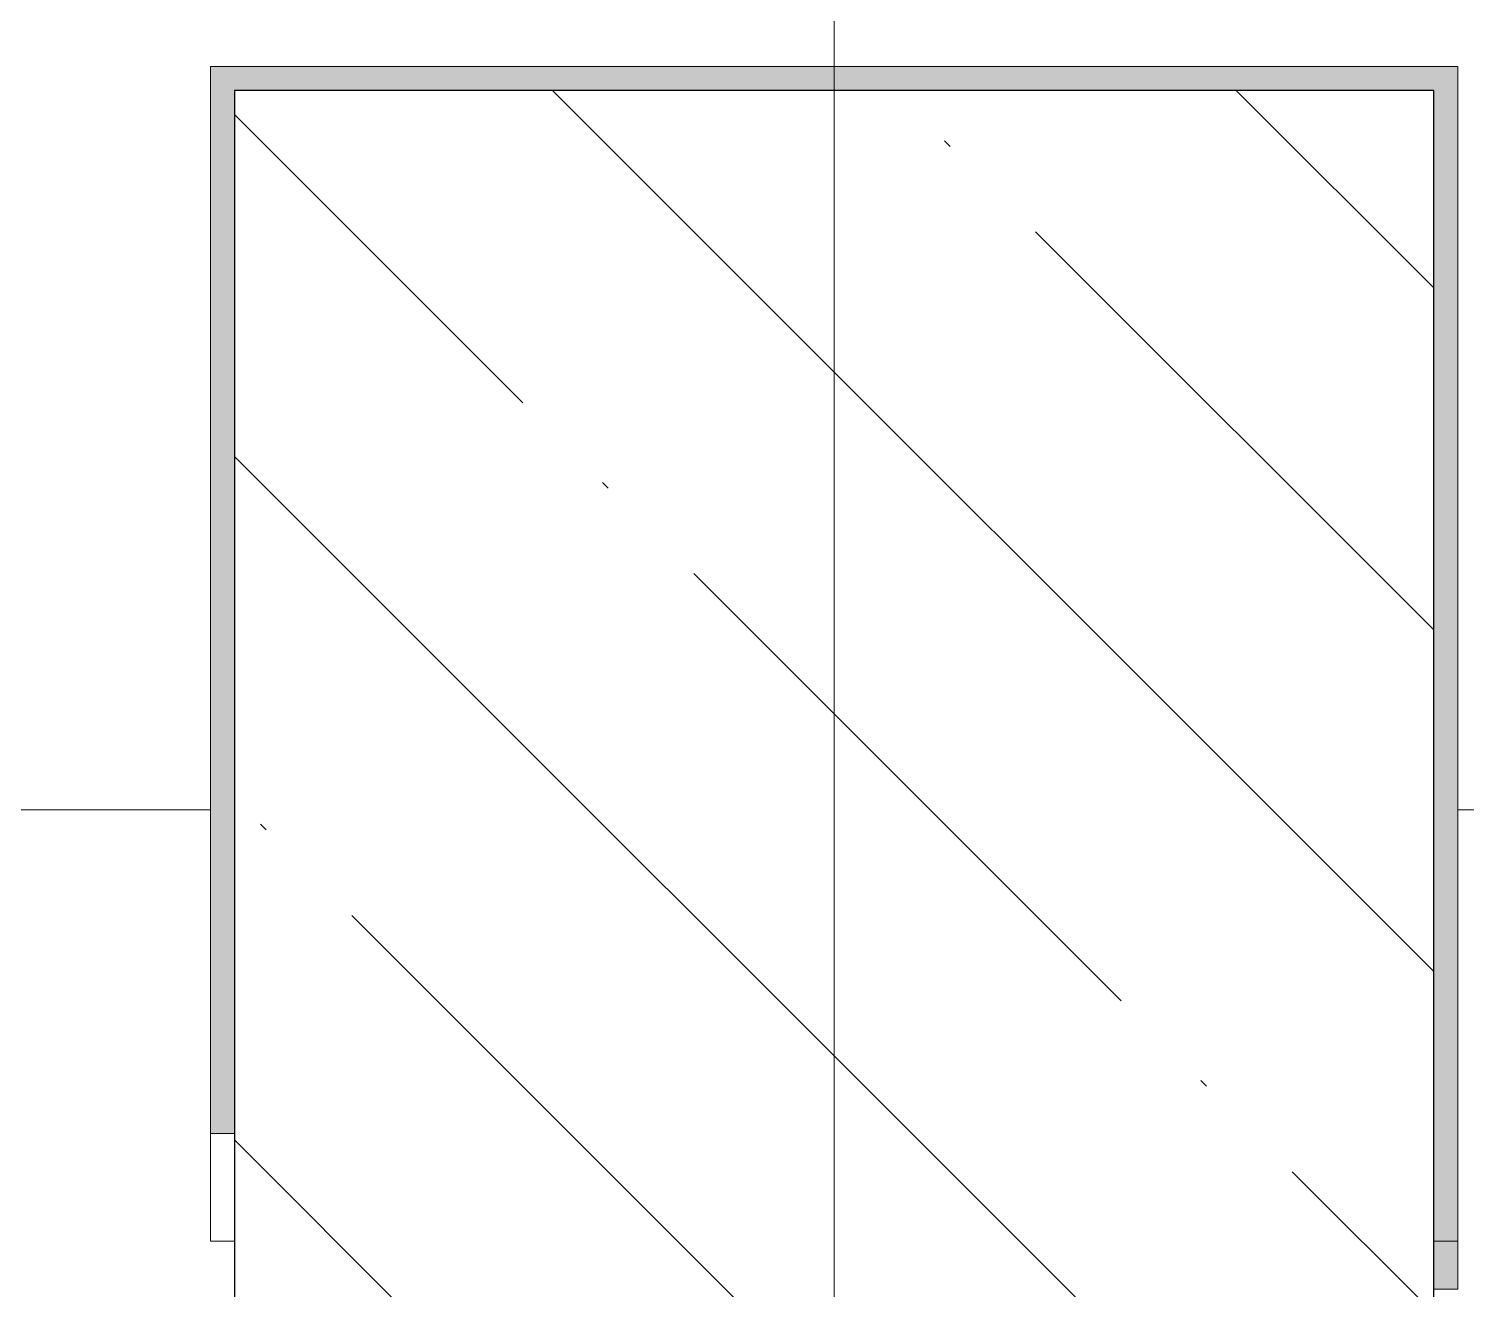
# Model space of a CAD drawing. Header units: millimetres. Extents: x 97 to 215964, y -4577 to 60645.
# Drawn here: x 146062 to 146661, y 39975 to 40501 of the extents above; entities that cross this region are included whole.
import ezdxf

# ---------------------------------------------------------------- set-up
doc = ezdxf.new("R2010")
doc.units = ezdxf.units.MM
doc.linetypes.add('ADSK_Линия сетки', pattern=[2500, 2000, -250, 0, -250])
for name, color, linetype, lineweight in [('A-FLOR-____-OTLN', 192, 'Continuous', 9), ('A-WALL-____-MCUT', 113, 'Continuous', 9), ('A-WALL-____-PATT', 111, 'Continuous', 9), ('A-WALL-FNSH-MCUT', 113, 'Continuous', 9), ('S-COLS-____-MCUT', 52, 'Continuous', 9), ('S-COLS-____-OTLN', 52, 'Continuous', 9), ('S-GRID-____-OTLN', 1, 'Continuous', 9)]:
    doc.layers.add(name, color=color, linetype=linetype, lineweight=lineweight)

# ---------------------------------------------------------------- blocks, each defined once
blk = doc.blocks.new('0083_СОШ675_АР_R22_rvt-1-О_АИ_ПП_8_400_Целиком')
at = {"layer": 'S-COLS-____-OTLN', "lineweight": 5}
h = blk.add_hatch(dxfattribs=at)
h.set_pattern_fill('FP_8', color=256, style=0, pattern_type=2)
h.set_pattern_definition([(135, (0, 0), (-142.5612, -142.5612), []), (135, (142.56, 0), (-142.5612, -142.5612), [252.016, -50.403, 3.353, -47.05])])
h.paths.add_polyline_path([(87350, 39775), (87850, 39775.15), (87850, 40475), (87350, 40475), (87350, 39775.15)])
at = {"layer": 'A-FLOR-____-OTLN', "color": 90}
for p, q in [((87340, 40175.02), (82060, 40175.02)), ((93140, 40175.02), (87860, 40175.02))]:
    blk.add_line(p, q, dxfattribs=at)
at = {"layer": 'A-WALL-FNSH-MCUT', "color": 90}
for p, q in [((87850, 40485), (87340, 40485)), ((87340, 40485), (87340, 40475)), ((87860, 40485), (87850, 40485)), ((87860, 39995.02), (87860, 40485)), ((87340, 40475), (87340, 39995.02)), ((87350, 40475), (87850, 40475)), ((87350, 39995.02), (87350, 40475)), ((87850, 40475), (87850, 39995.02)), ((87340, 39995.02), (87350, 39995.02)), ((87850, 39995.02), (87860, 39995.02))]:
    blk.add_line(p, q, dxfattribs=at)
at = {"layer": 'S-COLS-____-MCUT', "color": 130, "lineweight": 25}
for p, q in [((87850, 40475), (87350, 40475)), ((87350, 40475), (87350, 39842.92)), ((87850, 39842.92), (87850, 40475))]:
    blk.add_line(p, q, dxfattribs=at)

msp = doc.modelspace()

# ---------------------------------------------------------------- hatches: boundary and pattern name
at = {"layer": 'A-WALL-____-PATT'}
for points in [[(146647.887824, 40475.000586), (146647.887824, 40485.000586), (146137.887824, 40485.000586), (146137.887824, 40475.000586), (146318.846406, 40475.000586)], [(146647.887824, 39985.023044), (146657.887824, 39985.023044), (146657.887824, 40485.000586), (146647.887824, 40485.000586), (146647.887824, 40183.148508)], [(146147.887824, 40040.023044), (146147.887824, 40475.000586), (146137.887824, 40475.000586), (146137.887824, 40040.023044)], [(146657.887824, 39975.023044), (146657.887824, 39985.023044), (146647.887824, 39985.023044), (146647.887824, 39975.023044)]]:
    msp.add_hatch(color=7, dxfattribs=at).paths.add_polyline_path(points)

# ---------------------------------------------------------------- linework, layer by layer
at = {"layer": 'A-WALL-____-MCUT', "color": 7}
for p, q in [((146657.887824, 40485.000586), (146137.887824, 40485.000586)), ((146137.887824, 40485.000586), (146137.887824, 40040.023044)), ((146657.887824, 39975.023044), (146657.887824, 40485.000586)), ((146147.887824, 40475.000586), (146647.887824, 40475.000586)), ((146147.887824, 40040.023044), (146147.887824, 40475.000586)), ((146647.887824, 40475.000586), (146647.887824, 39975.023044)), ((146137.887824, 40040.023044), (146147.887824, 40040.023044)), ((146647.887824, 39975.023044), (146657.887824, 39975.023044))]:
    msp.add_line(p, q, dxfattribs=at)
at = {"layer": 'S-GRID-____-OTLN', "linetype": 'ADSK_Линия сетки'}
msp.add_line((146397.887824, 60644.999414), (146397.887824, -3572.657751), dxfattribs=at)

# ---------------------------------------------------------------- block references
at = {"color": 250, "lineweight": 5}
msp.add_blockref('0083_СОШ675_АР_R22_rvt-1-О_АИ_ПП_8_400_Целиком', (58797.887824, 0), dxfattribs=at)

doc.saveas('drawing.dxf')
